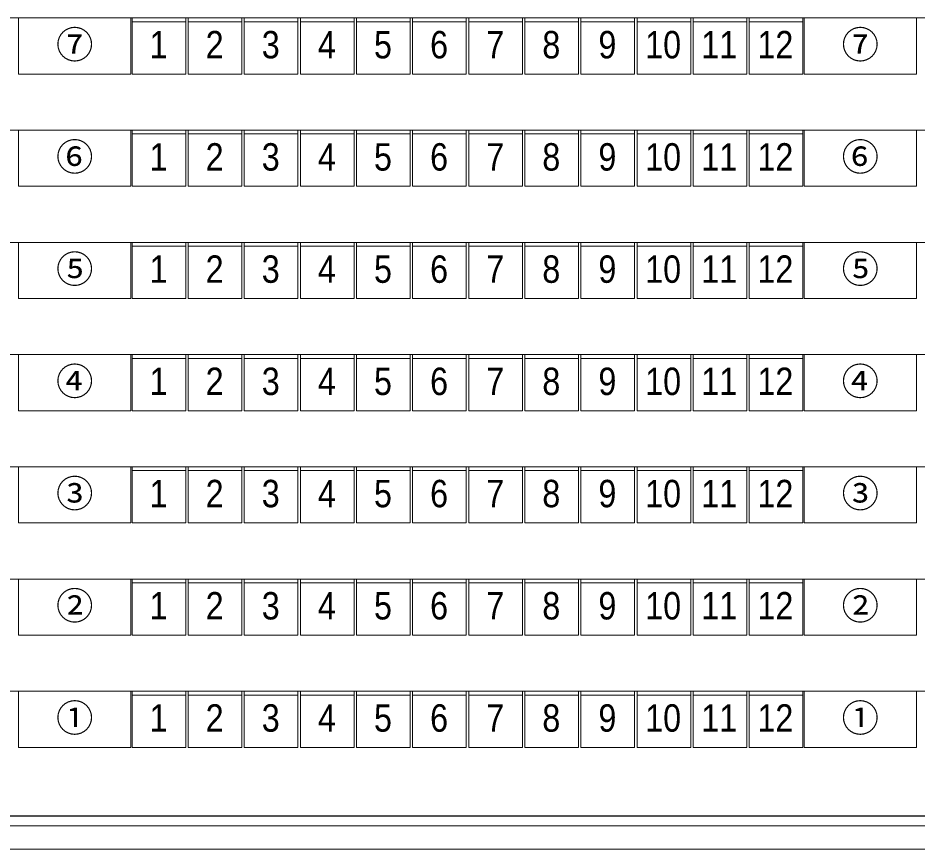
# Model space of a CAD drawing. Units: millimetres, scale not verified. Extents: x -35903 to 76097, y -53729 to 27871.
# Drawn here: x 17268 to 24478, y 8665 to 15330 of the extents above; entities that cross this region are included whole.
import ezdxf
from ezdxf.enums import TextEntityAlignment as Align

# ---------------------------------------------------------------- set-up
doc = ezdxf.new("R2010")
doc.units = ezdxf.units.MM
doc.header["$LTSCALE"] = 200
for name, color, linetype, lineweight in [('0-1_躯体', 7, 'Continuous', 9), ('0-5_設備機器', 7, 'Continuous', 9), ('0-9_座席', 7, 'Continuous', 9)]:
    doc.layers.add(name, color=color, linetype=linetype, lineweight=lineweight)
doc.styles.add('ＭＳ Ｐゴシック', font='')
doc.styles.get('ＭＳ Ｐゴシック').set_extended_font_data('MS PGothic')

msp = doc.modelspace()

# ---------------------------------------------------------------- linework, layer by layer
at = {"layer": '0-1_躯体'}
for p, q in [((39739.9, 15330.4), (-10227.1, 15330.4)), ((17272.9, 14880.4), (17272.9, 15330.4)), ((18172.9, 14880.4), (18172.9, 15330.4)), ((23572.9, 14880.4), (23572.9, 15330.4)), ((24472.9, 14880.4), (24472.9, 15330.4)), ((18172.9, 14880.4), (17272.9, 14880.4)), ((24472.9, 14880.4), (23572.9, 14880.4)), ((40639.9, 14430.4), (-10227.1, 14430.4)), ((17272.9, 13980.4), (17272.9, 14430.4)), ((18172.9, 13980.4), (18172.9, 14430.4)), ((23572.9, 13980.4), (23572.9, 14430.4)), ((24472.9, 13980.4), (24472.9, 14430.4)), ((18172.9, 13980.4), (17272.9, 13980.4)), ((24472.9, 13980.4), (23572.9, 13980.4)), ((41589.9, 13530.4), (-10227.1, 13530.4)), ((17272.9, 13080.4), (17272.9, 13530.4)), ((18172.9, 13080.4), (18172.9, 13530.4)), ((23572.9, 13080.4), (23572.9, 13530.4)), ((24472.9, 13080.4), (24472.9, 13530.4)), ((18172.9, 13080.4), (17272.9, 13080.4)), ((24472.9, 13080.4), (23572.9, 13080.4)), ((41332, 12630.4), (-10227.1, 12630.4)), ((17272.9, 12180.4), (17272.9, 12630.4)), ((18172.9, 12180.4), (18172.9, 12630.4)), ((23572.9, 12180.4), (23572.9, 12630.4)), ((24472.9, 12180.4), (24472.9, 12630.4)), ((18172.9, 12180.4), (17272.9, 12180.4)), ((24472.9, 12180.4), (23572.9, 12180.4)), ((40961.6, 11730.4), (-10227.1, 11730.4)), ((17272.9, 11280.4), (17272.9, 11730.4)), ((18172.9, 11280.4), (18172.9, 11730.4)), ((23572.9, 11280.4), (23572.9, 11730.4)), ((24472.9, 11280.4), (24472.9, 11730.4)), ((18172.9, 11280.4), (17272.9, 11280.4)), ((24472.9, 11280.4), (23572.9, 11280.4)), ((40591.1, 10830.4), (-10227.1, 10830.4)), ((17272.9, 10380.4), (17272.9, 10830.4)), ((18172.9, 10380.4), (18172.9, 10830.4)), ((23572.9, 10380.4), (23572.9, 10830.4)), ((24472.9, 10380.4), (24472.9, 10830.4)), ((18172.9, 10380.4), (17272.9, 10380.4)), ((24472.9, 10380.4), (23572.9, 10380.4)), ((40220.7, 9930.4), (-10227.1, 9930.4)), ((17272.9, 9480.4), (17272.9, 9930.4)), ((18172.9, 9480.4), (18172.9, 9930.4)), ((23572.9, 9480.4), (23572.9, 9930.4)), ((24472.9, 9480.4), (24472.9, 9930.4)), ((18172.9, 9480.4), (17272.9, 9480.4)), ((24472.9, 9480.4), (23572.9, 9480.4)), ((33722.9, 8930.4), (-10152.1, 8930.4)), ((37824.1, 8928.7), (-10152.1, 8928.7)), ((37824.1, 8852.2), (-10152.1, 8852.2)), ((37824.1, 8850.4), (-10152.1, 8850.4)), ((37824.1, 8665.4), (-10152.1, 8665.4))]:
    msp.add_line(p, q, dxfattribs=at)
at = {"layer": '0-5_設備機器'}
for p, q in [((18182.9, 14880.4), (18182.9, 15330.4)), ((18182.9, 15330.4), (22798.6, 15330.4)), ((18182.9, 15300.4), (18612.9, 15300.4)), ((18612.9, 14880.4), (18612.9, 15330.4)), ((18632.9, 14880.4), (18632.9, 15330.4)), ((19062.9, 15300.4), (18632.9, 15300.4)), ((19062.9, 14880.4), (19062.9, 15330.4)), ((19082.9, 14880.4), (19082.9, 15330.4)), ((19082.9, 15300.4), (19512.9, 15300.4)), ((19512.9, 14880.4), (19512.9, 15330.4)), ((19532.9, 14880.4), (19532.9, 15330.4)), ((19962.9, 15300.4), (19532.9, 15300.4)), ((19962.9, 14880.4), (19962.9, 15330.4)), ((19982.9, 14880.4), (19982.9, 15330.4)), ((20412.9, 15300.4), (19982.9, 15300.4)), ((20412.9, 14880.4), (20412.9, 15330.4)), ((20432.9, 14880.4), (20432.9, 15330.4)), ((20862.9, 15300.4), (20432.9, 15300.4)), ((20862.9, 14880.4), (20862.9, 15330.4)), ((20882.9, 14880.4), (20882.9, 15330.4)), ((21312.9, 15300.4), (20882.9, 15300.4)), ((21312.9, 14880.4), (21312.9, 15330.4)), ((21332.9, 14880.4), (21332.9, 15330.4)), ((21762.9, 15300.4), (21332.9, 15300.4)), ((21762.9, 14880.4), (21762.9, 15330.4)), ((21782.9, 14880.4), (21782.9, 15330.4)), ((22212.9, 15300.4), (21782.9, 15300.4)), ((22212.9, 14880.4), (22212.9, 15330.4)), ((22232.9, 14880.4), (22232.9, 15330.4)), ((22662.9, 15300.4), (22232.9, 15300.4)), ((22662.9, 14880.4), (22662.9, 15330.4)), ((22682.9, 14880.4), (22682.9, 15330.4)), ((23112.9, 15300.4), (22682.9, 15300.4)), ((23562.9, 15330.4), (22798.6, 15330.4)), ((23112.9, 14880.4), (23112.9, 15330.4)), ((23132.9, 14880.4), (23132.9, 15330.4)), ((23562.9, 15300.4), (23132.9, 15300.4)), ((23562.9, 14880.4), (23562.9, 15330.4)), ((18612.9, 14880.4), (18182.9, 14880.4)), ((19062.9, 14880.4), (18632.9, 14880.4)), ((19082.9, 14880.4), (19082.9, 14881.7)), ((19512.9, 14880.4), (19082.9, 14880.4)), ((19962.9, 14880.4), (19532.9, 14880.4)), ((20412.9, 14880.4), (19982.9, 14880.4)), ((20862.9, 14880.4), (20432.9, 14880.4)), ((21312.9, 14880.4), (20882.9, 14880.4)), ((21762.9, 14880.4), (21332.9, 14880.4)), ((22212.9, 14880.4), (21782.9, 14880.4)), ((22662.9, 14880.4), (22232.9, 14880.4)), ((23112.9, 14880.4), (22682.9, 14880.4)), ((23562.9, 14880.4), (23132.9, 14880.4)), ((18182.9, 13980.4), (18182.9, 14430.4)), ((18182.9, 14430.4), (22798.6, 14430.4)), ((18612.9, 13980.4), (18612.9, 14430.4)), ((18632.9, 13980.4), (18632.9, 14430.4)), ((19062.9, 13980.4), (19062.9, 14430.4)), ((19082.9, 13980.4), (19082.9, 14430.4)), ((19512.9, 13980.4), (19512.9, 14430.4)), ((19532.9, 13980.4), (19532.9, 14430.4)), ((19962.9, 13980.4), (19962.9, 14430.4)), ((19982.9, 13980.4), (19982.9, 14430.4)), ((20412.9, 13980.4), (20412.9, 14430.4)), ((20432.9, 13980.4), (20432.9, 14430.4)), ((20862.9, 13980.4), (20862.9, 14430.4)), ((20882.9, 13980.4), (20882.9, 14430.4)), ((21312.9, 13980.4), (21312.9, 14430.4)), ((21332.9, 13980.4), (21332.9, 14430.4)), ((21762.9, 13980.4), (21762.9, 14430.4)), ((21782.9, 13980.4), (21782.9, 14430.4)), ((22212.9, 13980.4), (22212.9, 14430.4)), ((22232.9, 13980.4), (22232.9, 14430.4)), ((22662.9, 13980.4), (22662.9, 14430.4)), ((22682.9, 13980.4), (22682.9, 14430.4)), ((23562.9, 14430.4), (22798.6, 14430.4)), ((23112.9, 13980.4), (23112.9, 14430.4)), ((23132.9, 13980.4), (23132.9, 14430.4)), ((23562.9, 13980.4), (23562.9, 14430.4)), ((18182.9, 14400.4), (18612.9, 14400.4)), ((19062.9, 14400.4), (18632.9, 14400.4)), ((19082.9, 14400.4), (19512.9, 14400.4)), ((19962.9, 14400.4), (19532.9, 14400.4)), ((20412.9, 14400.4), (19982.9, 14400.4)), ((20862.9, 14400.4), (20432.9, 14400.4)), ((21312.9, 14400.4), (20882.9, 14400.4)), ((21762.9, 14400.4), (21332.9, 14400.4)), ((22212.9, 14400.4), (21782.9, 14400.4)), ((22662.9, 14400.4), (22232.9, 14400.4)), ((23112.9, 14400.4), (22682.9, 14400.4)), ((23562.9, 14400.4), (23132.9, 14400.4)), ((18612.9, 13980.4), (18182.9, 13980.4)), ((19062.9, 13980.4), (18632.9, 13980.4)), ((19082.9, 13980.4), (19082.9, 13981.7)), ((19512.9, 13980.4), (19082.9, 13980.4)), ((19962.9, 13980.4), (19532.9, 13980.4)), ((20412.9, 13980.4), (19982.9, 13980.4)), ((20862.9, 13980.4), (20432.9, 13980.4)), ((21312.9, 13980.4), (20882.9, 13980.4)), ((21762.9, 13980.4), (21332.9, 13980.4)), ((22212.9, 13980.4), (21782.9, 13980.4)), ((22662.9, 13980.4), (22232.9, 13980.4)), ((23112.9, 13980.4), (22682.9, 13980.4)), ((23562.9, 13980.4), (23132.9, 13980.4)), ((18182.9, 13080.4), (18182.9, 13530.4)), ((18182.9, 13530.4), (22798.6, 13530.4)), ((18182.9, 13500.4), (18612.9, 13500.4)), ((18612.9, 13080.4), (18612.9, 13530.4)), ((18632.9, 13080.4), (18632.9, 13530.4)), ((19062.9, 13500.4), (18632.9, 13500.4)), ((19062.9, 13080.4), (19062.9, 13530.4)), ((19082.9, 13080.4), (19082.9, 13530.4)), ((19082.9, 13500.4), (19512.9, 13500.4)), ((19512.9, 13080.4), (19512.9, 13530.4)), ((19532.9, 13080.4), (19532.9, 13530.4)), ((19962.9, 13500.4), (19532.9, 13500.4)), ((19962.9, 13080.4), (19962.9, 13530.4)), ((19982.9, 13080.4), (19982.9, 13530.4)), ((20412.9, 13500.4), (19982.9, 13500.4)), ((20412.9, 13080.4), (20412.9, 13530.4)), ((20432.9, 13080.4), (20432.9, 13530.4)), ((20862.9, 13500.4), (20432.9, 13500.4)), ((20862.9, 13080.4), (20862.9, 13530.4)), ((20882.9, 13080.4), (20882.9, 13530.4)), ((21312.9, 13500.4), (20882.9, 13500.4)), ((21312.9, 13080.4), (21312.9, 13530.4)), ((21332.9, 13080.4), (21332.9, 13530.4)), ((21762.9, 13500.4), (21332.9, 13500.4)), ((21762.9, 13080.4), (21762.9, 13530.4)), ((21782.9, 13080.4), (21782.9, 13530.4)), ((22212.9, 13500.4), (21782.9, 13500.4)), ((22212.9, 13080.4), (22212.9, 13530.4)), ((22232.9, 13080.4), (22232.9, 13530.4)), ((22662.9, 13500.4), (22232.9, 13500.4)), ((22662.9, 13080.4), (22662.9, 13530.4)), ((22682.9, 13080.4), (22682.9, 13530.4)), ((23112.9, 13500.4), (22682.9, 13500.4)), ((23562.9, 13530.4), (22798.6, 13530.4)), ((23112.9, 13080.4), (23112.9, 13530.4)), ((23132.9, 13080.4), (23132.9, 13530.4)), ((23562.9, 13500.4), (23132.9, 13500.4)), ((23562.9, 13080.4), (23562.9, 13530.4)), ((18612.9, 13080.4), (18182.9, 13080.4)), ((19062.9, 13080.4), (18632.9, 13080.4)), ((19082.9, 13080.4), (19082.9, 13081.7)), ((19512.9, 13080.4), (19082.9, 13080.4)), ((19962.9, 13080.4), (19532.9, 13080.4)), ((20412.9, 13080.4), (19982.9, 13080.4)), ((20862.9, 13080.4), (20432.9, 13080.4)), ((21312.9, 13080.4), (20882.9, 13080.4)), ((21762.9, 13080.4), (21332.9, 13080.4)), ((22212.9, 13080.4), (21782.9, 13080.4)), ((22662.9, 13080.4), (22232.9, 13080.4)), ((23112.9, 13080.4), (22682.9, 13080.4)), ((23562.9, 13080.4), (23132.9, 13080.4)), ((18182.9, 12180.4), (18182.9, 12630.4)), ((18182.9, 12630.4), (22798.6, 12630.4)), ((18612.9, 12180.4), (18612.9, 12630.4)), ((18632.9, 12180.4), (18632.9, 12630.4)), ((19062.9, 12180.4), (19062.9, 12630.4)), ((19082.9, 12180.4), (19082.9, 12630.4)), ((19512.9, 12180.4), (19512.9, 12630.4)), ((19532.9, 12180.4), (19532.9, 12630.4)), ((19962.9, 12180.4), (19962.9, 12630.4)), ((19982.9, 12180.4), (19982.9, 12630.4)), ((20412.9, 12180.4), (20412.9, 12630.4)), ((20432.9, 12180.4), (20432.9, 12630.4)), ((20862.9, 12180.4), (20862.9, 12630.4)), ((20882.9, 12180.4), (20882.9, 12630.4)), ((21312.9, 12180.4), (21312.9, 12630.4)), ((21332.9, 12180.4), (21332.9, 12630.4)), ((21762.9, 12180.4), (21762.9, 12630.4)), ((21782.9, 12180.4), (21782.9, 12630.4)), ((22212.9, 12180.4), (22212.9, 12630.4)), ((22232.9, 12180.4), (22232.9, 12630.4)), ((22662.9, 12180.4), (22662.9, 12630.4)), ((22682.9, 12180.4), (22682.9, 12630.4)), ((23562.9, 12630.4), (22798.6, 12630.4)), ((23112.9, 12180.4), (23112.9, 12630.4)), ((23132.9, 12180.4), (23132.9, 12630.4)), ((23562.9, 12180.4), (23562.9, 12630.4)), ((18182.9, 12600.4), (18612.9, 12600.4)), ((19062.9, 12600.4), (18632.9, 12600.4)), ((19082.9, 12600.4), (19512.9, 12600.4)), ((19962.9, 12600.4), (19532.9, 12600.4)), ((20412.9, 12600.4), (19982.9, 12600.4)), ((20862.9, 12600.4), (20432.9, 12600.4)), ((21312.9, 12600.4), (20882.9, 12600.4)), ((21762.9, 12600.4), (21332.9, 12600.4)), ((22212.9, 12600.4), (21782.9, 12600.4)), ((22662.9, 12600.4), (22232.9, 12600.4)), ((23112.9, 12600.4), (22682.9, 12600.4)), ((23562.9, 12600.4), (23132.9, 12600.4)), ((18612.9, 12180.4), (18182.9, 12180.4)), ((19062.9, 12180.4), (18632.9, 12180.4)), ((19082.9, 12180.4), (19082.9, 12181.7)), ((19512.9, 12180.4), (19082.9, 12180.4)), ((19962.9, 12180.4), (19532.9, 12180.4)), ((20412.9, 12180.4), (19982.9, 12180.4)), ((20862.9, 12180.4), (20432.9, 12180.4)), ((21312.9, 12180.4), (20882.9, 12180.4)), ((21762.9, 12180.4), (21332.9, 12180.4)), ((22212.9, 12180.4), (21782.9, 12180.4)), ((22662.9, 12180.4), (22232.9, 12180.4)), ((23112.9, 12180.4), (22682.9, 12180.4)), ((23562.9, 12180.4), (23132.9, 12180.4)), ((18182.9, 11280.4), (18182.9, 11730.4)), ((18182.9, 11730.4), (22798.6, 11730.4)), ((18182.9, 11700.4), (18612.9, 11700.4)), ((18612.9, 11280.4), (18612.9, 11730.4)), ((18632.9, 11280.4), (18632.9, 11730.4)), ((19062.9, 11700.4), (18632.9, 11700.4)), ((19062.9, 11280.4), (19062.9, 11730.4)), ((19082.9, 11280.4), (19082.9, 11730.4)), ((19082.9, 11700.4), (19512.9, 11700.4)), ((19512.9, 11280.4), (19512.9, 11730.4)), ((19532.9, 11280.4), (19532.9, 11730.4)), ((19962.9, 11700.4), (19532.9, 11700.4)), ((19962.9, 11280.4), (19962.9, 11730.4)), ((19982.9, 11280.4), (19982.9, 11730.4)), ((20412.9, 11700.4), (19982.9, 11700.4)), ((20412.9, 11280.4), (20412.9, 11730.4)), ((20432.9, 11280.4), (20432.9, 11730.4)), ((20862.9, 11700.4), (20432.9, 11700.4)), ((20862.9, 11280.4), (20862.9, 11730.4)), ((20882.9, 11280.4), (20882.9, 11730.4)), ((21312.9, 11700.4), (20882.9, 11700.4)), ((21312.9, 11280.4), (21312.9, 11730.4)), ((21332.9, 11280.4), (21332.9, 11730.4)), ((21762.9, 11700.4), (21332.9, 11700.4)), ((21762.9, 11280.4), (21762.9, 11730.4)), ((21782.9, 11280.4), (21782.9, 11730.4)), ((22212.9, 11700.4), (21782.9, 11700.4)), ((22212.9, 11280.4), (22212.9, 11730.4)), ((22232.9, 11280.4), (22232.9, 11730.4)), ((22662.9, 11700.4), (22232.9, 11700.4)), ((22662.9, 11280.4), (22662.9, 11730.4)), ((22682.9, 11280.4), (22682.9, 11730.4)), ((23112.9, 11700.4), (22682.9, 11700.4)), ((23562.9, 11730.4), (22798.6, 11730.4)), ((23112.9, 11280.4), (23112.9, 11730.4)), ((23132.9, 11280.4), (23132.9, 11730.4)), ((23562.9, 11700.4), (23132.9, 11700.4)), ((23562.9, 11280.4), (23562.9, 11730.4)), ((18612.9, 11280.4), (18182.9, 11280.4)), ((19062.9, 11280.4), (18632.9, 11280.4)), ((19082.9, 11280.4), (19082.9, 11281.7)), ((19512.9, 11280.4), (19082.9, 11280.4)), ((19962.9, 11280.4), (19532.9, 11280.4)), ((20412.9, 11280.4), (19982.9, 11280.4)), ((20862.9, 11280.4), (20432.9, 11280.4)), ((21312.9, 11280.4), (20882.9, 11280.4)), ((21762.9, 11280.4), (21332.9, 11280.4)), ((22212.9, 11280.4), (21782.9, 11280.4)), ((22662.9, 11280.4), (22232.9, 11280.4)), ((23112.9, 11280.4), (22682.9, 11280.4)), ((23562.9, 11280.4), (23132.9, 11280.4)), ((18182.9, 10380.4), (18182.9, 10830.4)), ((18182.9, 10830.4), (22798.6, 10830.4)), ((18612.9, 10380.4), (18612.9, 10830.4)), ((18632.9, 10380.4), (18632.9, 10830.4)), ((19062.9, 10380.4), (19062.9, 10830.4)), ((19082.9, 10380.4), (19082.9, 10830.4)), ((19512.9, 10380.4), (19512.9, 10830.4)), ((19532.9, 10380.4), (19532.9, 10830.4)), ((19962.9, 10380.4), (19962.9, 10830.4)), ((19982.9, 10380.4), (19982.9, 10830.4)), ((20412.9, 10380.4), (20412.9, 10830.4)), ((20432.9, 10380.4), (20432.9, 10830.4)), ((20862.9, 10380.4), (20862.9, 10830.4)), ((20882.9, 10380.4), (20882.9, 10830.4)), ((21312.9, 10380.4), (21312.9, 10830.4)), ((21332.9, 10380.4), (21332.9, 10830.4)), ((21762.9, 10380.4), (21762.9, 10830.4)), ((21782.9, 10380.4), (21782.9, 10830.4)), ((22212.9, 10380.4), (22212.9, 10830.4)), ((22232.9, 10380.4), (22232.9, 10830.4)), ((22662.9, 10380.4), (22662.9, 10830.4)), ((22682.9, 10380.4), (22682.9, 10830.4)), ((23562.9, 10830.4), (22798.6, 10830.4)), ((23112.9, 10380.4), (23112.9, 10830.4)), ((23132.9, 10380.4), (23132.9, 10830.4)), ((23562.9, 10380.4), (23562.9, 10830.4)), ((18182.9, 10800.4), (18612.9, 10800.4)), ((19062.9, 10800.4), (18632.9, 10800.4)), ((19082.9, 10800.4), (19512.9, 10800.4)), ((19962.9, 10800.4), (19532.9, 10800.4)), ((20412.9, 10800.4), (19982.9, 10800.4)), ((20862.9, 10800.4), (20432.9, 10800.4)), ((21312.9, 10800.4), (20882.9, 10800.4)), ((21762.9, 10800.4), (21332.9, 10800.4)), ((22212.9, 10800.4), (21782.9, 10800.4)), ((22662.9, 10800.4), (22232.9, 10800.4)), ((23112.9, 10800.4), (22682.9, 10800.4)), ((23562.9, 10800.4), (23132.9, 10800.4)), ((18612.9, 10380.4), (18182.9, 10380.4)), ((19062.9, 10380.4), (18632.9, 10380.4)), ((19082.9, 10380.4), (19082.9, 10381.7)), ((19512.9, 10380.4), (19082.9, 10380.4)), ((19962.9, 10380.4), (19532.9, 10380.4)), ((20412.9, 10380.4), (19982.9, 10380.4)), ((20862.9, 10380.4), (20432.9, 10380.4)), ((21312.9, 10380.4), (20882.9, 10380.4)), ((21762.9, 10380.4), (21332.9, 10380.4)), ((22212.9, 10380.4), (21782.9, 10380.4)), ((22662.9, 10380.4), (22232.9, 10380.4)), ((23112.9, 10380.4), (22682.9, 10380.4)), ((23562.9, 10380.4), (23132.9, 10380.4)), ((18182.9, 9480.4), (18182.9, 9930.4)), ((18182.9, 9930.4), (22798.6, 9930.4)), ((18182.9, 9900.4), (18612.9, 9900.4)), ((18612.9, 9480.4), (18612.9, 9930.4)), ((18632.9, 9480.4), (18632.9, 9930.4)), ((19062.9, 9900.4), (18632.9, 9900.4)), ((19062.9, 9480.4), (19062.9, 9930.4)), ((19082.9, 9480.4), (19082.9, 9930.4)), ((19082.9, 9900.4), (19512.9, 9900.4)), ((19512.9, 9480.4), (19512.9, 9930.4)), ((19532.9, 9480.4), (19532.9, 9930.4)), ((19962.9, 9900.4), (19532.9, 9900.4)), ((19962.9, 9480.4), (19962.9, 9930.4)), ((19982.9, 9480.4), (19982.9, 9930.4)), ((20412.9, 9900.4), (19982.9, 9900.4)), ((20412.9, 9480.4), (20412.9, 9930.4)), ((20432.9, 9480.4), (20432.9, 9930.4)), ((20862.9, 9900.4), (20432.9, 9900.4)), ((20862.9, 9480.4), (20862.9, 9930.4)), ((20882.9, 9480.4), (20882.9, 9930.4)), ((21312.9, 9900.4), (20882.9, 9900.4)), ((21312.9, 9480.4), (21312.9, 9930.4)), ((21332.9, 9480.4), (21332.9, 9930.4)), ((21762.9, 9900.4), (21332.9, 9900.4)), ((21762.9, 9480.4), (21762.9, 9930.4)), ((21782.9, 9480.4), (21782.9, 9930.4)), ((22212.9, 9900.4), (21782.9, 9900.4)), ((22212.9, 9480.4), (22212.9, 9930.4)), ((22232.9, 9480.4), (22232.9, 9930.4)), ((22662.9, 9900.4), (22232.9, 9900.4)), ((22662.9, 9480.4), (22662.9, 9930.4)), ((22682.9, 9480.4), (22682.9, 9930.4)), ((23112.9, 9900.4), (22682.9, 9900.4)), ((23562.9, 9930.4), (22798.6, 9930.4)), ((23112.9, 9480.4), (23112.9, 9930.4)), ((23132.9, 9480.4), (23132.9, 9930.4)), ((23562.9, 9900.4), (23132.9, 9900.4)), ((23562.9, 9480.4), (23562.9, 9930.4)), ((18612.9, 9480.4), (18182.9, 9480.4)), ((19062.9, 9480.4), (18632.9, 9480.4)), ((19082.9, 9480.4), (19082.9, 9481.7)), ((19512.9, 9480.4), (19082.9, 9480.4)), ((19962.9, 9480.4), (19532.9, 9480.4)), ((20412.9, 9480.4), (19982.9, 9480.4)), ((20862.9, 9480.4), (20432.9, 9480.4)), ((21312.9, 9480.4), (20882.9, 9480.4)), ((21762.9, 9480.4), (21332.9, 9480.4)), ((22212.9, 9480.4), (21782.9, 9480.4)), ((22662.9, 9480.4), (22232.9, 9480.4)), ((23112.9, 9480.4), (22682.9, 9480.4)), ((23562.9, 9480.4), (23132.9, 9480.4))]:
    msp.add_line(p, q, dxfattribs=at)

# ---------------------------------------------------------------- texts
at = {"layer": '0-9_座席', "style": 'ＭＳ Ｐゴシック'}
for s, p in [('⑦', (17572.9, 14940.4)), ('⑦', (23872.9, 14940.4)), ('⑥', (17572.9, 14040.4)), ('⑥', (23872.9, 14040.4)), ('⑤', (17572.9, 13140.4)), ('⑤', (23872.9, 13140.4)), ('④', (17572.9, 12240.4)), ('④', (23872.9, 12240.4)), ('③', (17572.9, 11340.4)), ('③', (23872.9, 11340.4)), ('②', (17572.9, 10440.4)), ('②', (23872.9, 10440.4)), ('①', (17572.9, 9540.4)), ('①', (23872.9, 9540.4))]:
    msp.add_text(s, height=219.9, dxfattribs=at).set_placement(p, align=Align.BOTTOM_LEFT)
at = {"layer": '0-9_座席', "style": 'ＭＳ Ｐゴシック', "width": 0.9}
for s, p in [('1', (18322.9, 14940.4)), ('2', (18772.9, 14940.4)), ('3', (19222.9, 14940.4)), ('4', (19672.9, 14940.4)), ('5', (20122.9, 14940.4)), ('6', (20572.9, 14940.4)), ('7', (21022.9, 14940.4)), ('8', (21472.9, 14940.4)), ('9', (21922.9, 14940.4)), ('10', (22297.9, 14940.4)), ('11', (22747.9, 14940.4)), ('12', (23197.9, 14940.4)), ('1', (18322.9, 14040.4)), ('2', (18772.9, 14040.4)), ('3', (19222.9, 14040.4)), ('4', (19672.9, 14040.4)), ('5', (20122.9, 14040.4)), ('6', (20572.9, 14040.4)), ('7', (21022.9, 14040.4)), ('8', (21472.9, 14040.4)), ('9', (21922.9, 14040.4)), ('10', (22297.9, 14040.4)), ('11', (22747.9, 14040.4)), ('12', (23197.9, 14040.4)), ('1', (18322.9, 13140.4)), ('2', (18772.9, 13140.4)), ('3', (19222.9, 13140.4)), ('4', (19672.9, 13140.4)), ('5', (20122.9, 13140.4)), ('6', (20572.9, 13140.4)), ('7', (21022.9, 13140.4)), ('8', (21472.9, 13140.4)), ('9', (21922.9, 13140.4)), ('10', (22297.9, 13140.4)), ('11', (22747.9, 13140.4)), ('12', (23197.9, 13140.4)), ('1', (18322.9, 12240.4)), ('2', (18772.9, 12240.4)), ('3', (19222.9, 12240.4)), ('4', (19672.9, 12240.4)), ('5', (20122.9, 12240.4)), ('6', (20572.9, 12240.4)), ('7', (21022.9, 12240.4)), ('8', (21472.9, 12240.4)), ('9', (21922.9, 12240.4)), ('10', (22297.9, 12240.4)), ('11', (22747.9, 12240.4)), ('12', (23197.9, 12240.4)), ('1', (18322.9, 11340.4)), ('2', (18772.9, 11340.4)), ('3', (19222.9, 11340.4)), ('4', (19672.9, 11340.4)), ('5', (20122.9, 11340.4)), ('6', (20572.9, 11340.4)), ('7', (21022.9, 11340.4)), ('8', (21472.9, 11340.4)), ('9', (21922.9, 11340.4)), ('10', (22297.9, 11340.4)), ('11', (22747.9, 11340.4)), ('12', (23197.9, 11340.4)), ('1', (18322.9, 10440.4)), ('2', (18772.9, 10440.4)), ('3', (19222.9, 10440.4)), ('4', (19672.9, 10440.4)), ('5', (20122.9, 10440.4)), ('6', (20572.9, 10440.4)), ('7', (21022.9, 10440.4)), ('8', (21472.9, 10440.4)), ('9', (21922.9, 10440.4)), ('10', (22297.9, 10440.4)), ('11', (22747.9, 10440.4)), ('12', (23197.9, 10440.4)), ('1', (18322.9, 9540.4)), ('2', (18772.9, 9540.4)), ('3', (19222.9, 9540.4)), ('4', (19672.9, 9540.4)), ('5', (20122.9, 9540.4)), ('6', (20572.9, 9540.4)), ('7', (21022.9, 9540.4)), ('8', (21472.9, 9540.4)), ('9', (21922.9, 9540.4)), ('10', (22297.9, 9540.4)), ('11', (22747.9, 9540.4)), ('12', (23197.9, 9540.4))]:
    msp.add_text(s, height=219.9, dxfattribs=at).set_placement(p, align=Align.BOTTOM_LEFT)

doc.saveas('drawing.dxf')
